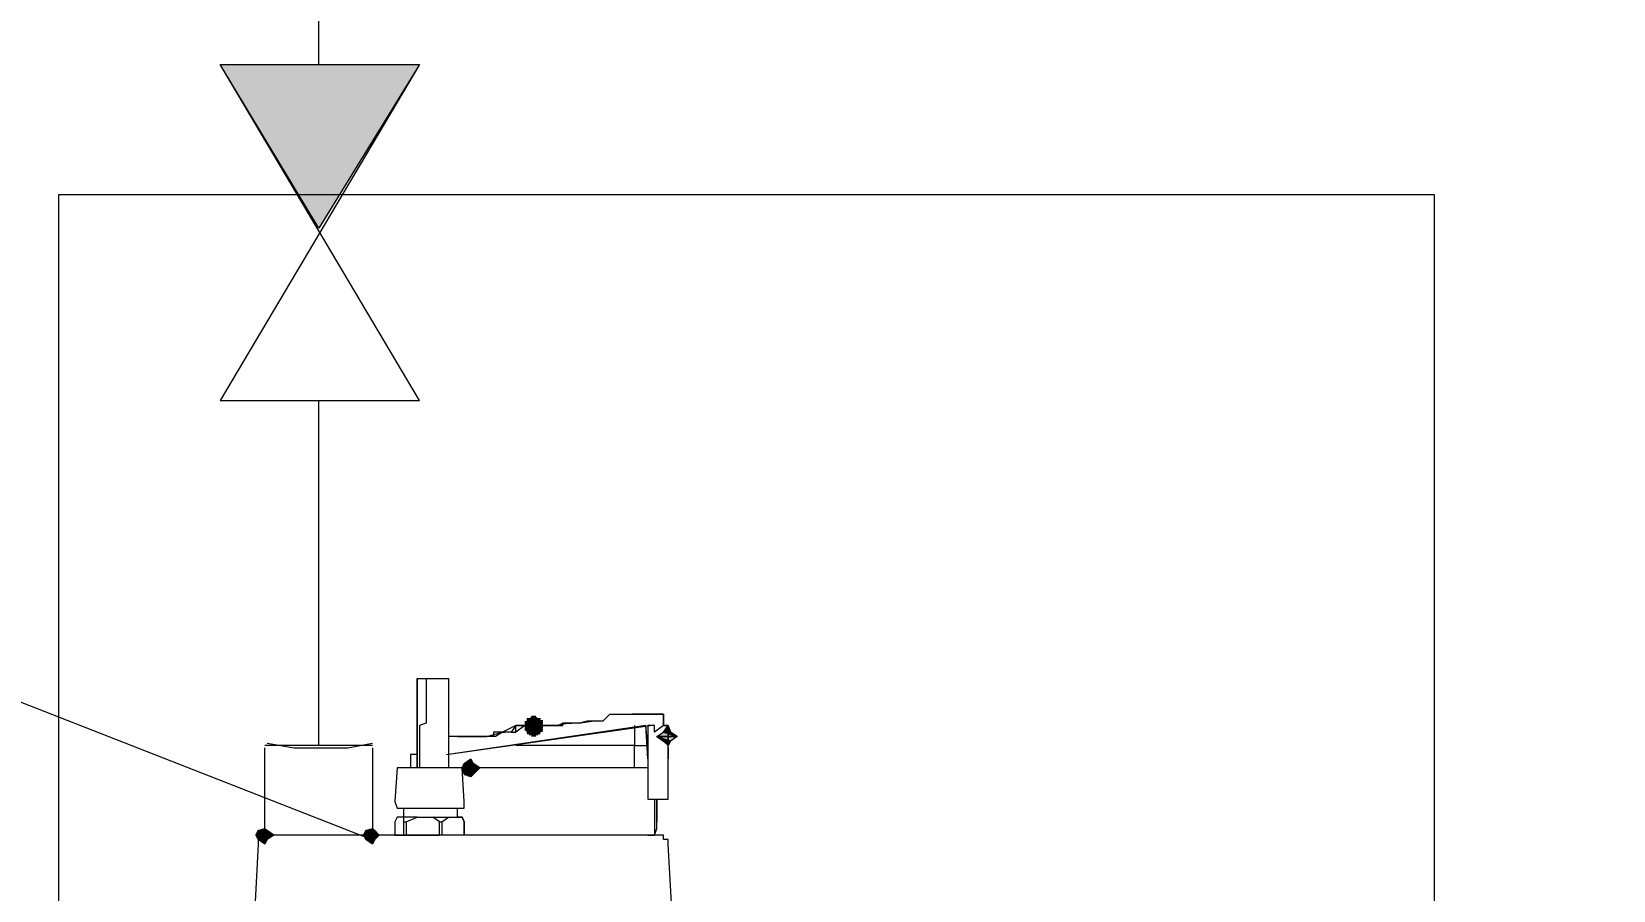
# Model space of a CAD drawing. Header units: millimetres. Extents: x -10178924 to 11692288, y -947381 to 58396.
# Drawn here: x -74015 to -73038, y 11078 to 11608 of the extents above; entities that cross this region are included whole.
import ezdxf
from ezdxf import colors
from ezdxf.entities.mleader import LeaderData, LeaderLine
from ezdxf.math import Vec2, Vec3

# ---------------------------------------------------------------- set-up
doc = ezdxf.new("R2010")
doc.units = ezdxf.units.MM
doc.layers.add('_надписи канализация', color=7, linetype='Continuous')
doc.layers.add('PDF _0', color=7, linetype='Continuous', lineweight=9)
doc.styles.add('ISOCPEUR', font='isocpeui.ttf', dxfattribs={"width": 0.9})

# ---------------------------------------------------------------- blocks, each defined once
blk = doc.blocks.new('_None')

msp = doc.modelspace()

# ---------------------------------------------------------------- linework, layer by layer
at = {"layer": 'PDF _0', "lineweight": 0}
for points in [[(-73837.56, 11587.57), (-73837.56, 11641.51)], [(-73837.56, 11167.12), (-73837.56, 11380.12)], [(-73776.7, 11208.62), (-73776.7, 11200.32), (-73776.7, 11194.79), (-73776.7, 11189.25), (-73776.7, 11180.96), (-73776.7, 11179.57), (-73776.7, 11172.66), (-73776.7, 11167.12), (-73776.7, 11158.83), (-73776.7, 11153.29), (-73776.7, 11208.62), (-73757.34, 11208.62), (-73757.34, 11153.29)], [(-73771.17, 11208.62), (-73771.17, 11203.08), (-73771.17, 11196.17), (-73771.17, 11193.4), (-73771.17, 11186.49), (-73771.17, 11180.96), (-73775.32, 11179.57), (-73775.32, 11172.66), (-73775.32, 11167.12), (-73775.32, 11158.83), (-73775.32, 11153.29)], [(-73700.64, 11183.72), (-73708.93, 11183.72), (-73700.64, 11183.72)], [(-73702.02, 11183.72), (-73707.55, 11183.72), (-73702.02, 11183.72)], [(-73700.64, 11183.72), (-73707.55, 11183.72), (-73700.64, 11183.72)], [(-73703.4, 11185.1), (-73706.17, 11185.1), (-73703.4, 11185.1)], [(-73703.4, 11185.1), (-73706.17, 11185.1), (-73703.4, 11185.1)], [(-73667.44, 11182.34), (-73661.91, 11182.34), (-73657.76, 11186.49), (-73649.46, 11186.49), (-73643.93, 11186.49)], [(-73635.63, 11186.49), (-73634.25, 11186.49), (-73635.63, 11186.49), (-73634.25, 11186.49)], [(-73630.1, 11186.49), (-73634.25, 11186.49), (-73630.1, 11186.49)], [(-73758.72, 11161.59), (-73632.87, 11179.57)], [(-73642.55, 11153.29), (-73642.55, 11156.06), (-73642.55, 11158.83), (-73642.55, 11161.59), (-73642.55, 11165.74), (-73642.55, 11167.12), (-73638.4, 11167.12), (-73635.63, 11167.12), (-73634.25, 11167.12), (-73635.63, 11179.57), (-73757.34, 11161.59)], [(-73704.78, 11179.57), (-73708.93, 11179.57), (-73710.32, 11179.57), (-73715.85, 11175.42), (-73715.85, 11179.57), (-73708.93, 11179.57), (-73710.32, 11179.57), (-73715.85, 11179.57), (-73718.62, 11175.42), (-73715.85, 11175.42), (-73715.85, 11179.57), (-73724.15, 11175.42), (-73728.3, 11172.66), (-73729.68, 11172.66), (-73733.83, 11172.66), (-73736.59, 11172.66), (-73737.98, 11172.66), (-73742.13, 11172.66), (-73737.98, 11172.66)], [(-73733.83, 11172.66), (-73724.15, 11175.42), (-73728.3, 11175.42), (-73729.68, 11175.42), (-73729.68, 11172.66)], [(-73718.62, 11175.42), (-73722.76, 11175.42), (-73724.15, 11175.42), (-73722.76, 11175.42)], [(-73642.55, 11179.57), (-73642.55, 11167.12), (-73643.93, 11167.12), (-73648.08, 11167.12), (-73649.46, 11167.12), (-73653.61, 11167.12), (-73656.38, 11167.12), (-73657.76, 11167.12), (-73661.91, 11167.12), (-73663.29, 11167.12), (-73667.44, 11167.12), (-73668.83, 11167.12), (-73671.59, 11167.12), (-73675.74, 11167.12), (-73677.12, 11167.12), (-73681.27, 11167.12), (-73682.66, 11167.12), (-73686.8, 11167.12), (-73689.57, 11167.12), (-73690.95, 11167.12), (-73695.1, 11167.12), (-73696.49, 11167.12), (-73703.4, 11167.12), (-73704.78, 11167.12), (-73708.93, 11167.12), (-73710.32, 11167.12), (-73715.85, 11167.12)], [(-73699.25, 11180.96), (-73710.32, 11180.96), (-73699.25, 11180.96)], [(-73699.25, 11179.57), (-73710.32, 11179.57), (-73699.25, 11179.57)], [(-73699.25, 11179.57), (-73710.32, 11179.57), (-73699.25, 11179.57)], [(-73699.25, 11178.19), (-73710.32, 11178.19), (-73699.25, 11178.19)], [(-73699.25, 11176.81), (-73710.32, 11176.81), (-73699.25, 11176.81)], [(-73699.25, 11176.81), (-73710.32, 11176.81), (-73699.25, 11176.81)], [(-73699.25, 11182.34), (-73708.93, 11182.34), (-73699.25, 11182.34)], [(-73700.64, 11175.42), (-73708.93, 11175.42), (-73700.64, 11175.42)], [(-73702.02, 11174.04), (-73707.55, 11174.04), (-73702.02, 11174.04)], [(-73704.78, 11179.57), (-73700.64, 11179.57), (-73704.78, 11179.57)], [(-73682.66, 11180.96), (-73686.8, 11180.96), (-73689.57, 11179.57), (-73690.95, 11179.57), (-73689.57, 11179.57), (-73686.8, 11179.57), (-73686.8, 11180.96), (-73682.66, 11180.96), (-73681.27, 11180.96), (-73682.66, 11180.96), (-73690.95, 11179.57), (-73695.1, 11179.57), (-73696.49, 11179.57)], [(-73677.12, 11180.96), (-73681.27, 11180.96)], [(-73634.25, 11158.83), (-73635.63, 11179.57)], [(-73621.8, 11165.74), (-73621.8, 11167.12), (-73621.8, 11169.89), (-73621.8, 11172.66), (-73621.8, 11169.89), (-73621.8, 11179.57), (-73624.57, 11179.57), (-73630.1, 11175.42), (-73630.1, 11179.57), (-73634.25, 11179.57), (-73634.25, 11158.83), (-73634.25, 11133.93), (-73624.57, 11133.93), (-73621.8, 11133.93), (-73621.8, 11139.46), (-73621.8, 11146.38), (-73621.8, 11153.29), (-73621.8, 11158.83), (-73621.8, 11161.59), (-73621.8, 11165.74), (-73621.8, 11158.83)], [(-73804.36, 11167.12), (-73870.75, 11167.12)], [(-73804.36, 11165.74), (-73804.36, 11111.8), (-73870.75, 11111.8), (-73870.75, 11165.74)], [(-73869.37, 11168.51), (-73852.77, 11165.74), (-73836.18, 11165.74), (-73819.58, 11165.74), (-73804.36, 11168.51)], [(-73749.04, 11172.66), (-73751.81, 11172.66), (-73757.34, 11172.66)], [(-73751.81, 11172.66), (-73742.13, 11172.66), (-73743.51, 11172.66), (-73742.13, 11172.66), (-73733.83, 11172.66), (-73736.59, 11172.66)], [(-73634.25, 11165.74), (-73634.25, 11167.12), (-73634.25, 11169.89)], [(-73776.7, 11161.59), (-73780.85, 11161.59), (-73780.85, 11158.83), (-73780.85, 11153.29)], [(-73634.25, 11153.29), (-73635.63, 11153.29), (-73638.4, 11153.29), (-73642.55, 11153.29), (-73643.93, 11153.29), (-73648.08, 11153.29), (-73649.46, 11153.29), (-73653.61, 11153.29), (-73656.38, 11153.29), (-73657.76, 11153.29), (-73661.91, 11153.29), (-73663.29, 11153.29), (-73667.44, 11153.29), (-73668.83, 11153.29), (-73671.59, 11153.29), (-73675.74, 11153.29), (-73677.12, 11153.29), (-73681.27, 11153.29), (-73682.66, 11153.29), (-73686.8, 11153.29), (-73689.57, 11153.29), (-73690.95, 11153.29), (-73695.1, 11153.29), (-73696.49, 11153.29), (-73703.4, 11153.29), (-73704.78, 11153.29), (-73708.93, 11153.29), (-73710.32, 11153.29), (-73715.85, 11153.29), (-73718.62, 11153.29), (-73722.76, 11153.29), (-73724.15, 11153.29), (-73729.68, 11153.29), (-73733.83, 11153.29), (-73736.59, 11153.29), (-73737.98, 11153.29), (-73743.51, 11153.29), (-73747.66, 11153.29), (-73749.04, 11153.29)], [(-73737.98, 11153.29), (-73742.13, 11153.29)], [(-73661.91, 11153.29), (-73663.29, 11153.29), (-73667.44, 11153.29)], [(-73785, 11120.1), (-73785, 11122.87), (-73785, 11128.4)], [(-73776.7, 11122.87), (-73749.04, 11122.87), (-73747.66, 11120.1), (-73747.66, 11111.8), (-73747.66, 11120.1), (-73749.04, 11122.87), (-73751.81, 11122.87), (-73751.81, 11128.4)], [(-73630.1, 11133.93), (-73630.1, 11115.95), (-73630.1, 11111.8), (-73634.25, 11111.8), (-73643.93, 11111.8)], [(-73634.25, 11111.8), (-73630.1, 11111.8), (-73628.72, 11115.95), (-73628.72, 11133.93), (-73628.72, 11120.1)], [(-73776.7, 11111.8), (-73783.62, 11111.8), (-73785, 11111.8), (-73785, 11120.1), (-73783.62, 11120.1), (-73776.7, 11122.87), (-73789.15, 11122.87), (-73790.53, 11120.1), (-73790.53, 11111.8), (-73789.15, 11111.8), (-73762.87, 11111.8), (-73762.87, 11120.1), (-73761.49, 11120.1), (-73757.34, 11122.87)], [(-73783.62, 11120.1), (-73783.62, 11111.8)], [(-73762.87, 11120.1), (-73767.02, 11122.87)], [(-73761.49, 11120.1), (-73761.49, 11111.8)], [(-73605.2, 10814.45), (-73621.8, 11106.27), (-73621.8, 11109.04), (-73624.57, 11109.04), (-73624.57, 11111.8), (-73870.75, 11111.8), (-73870.75, 11109.04), (-73874.9, 11109.04), (-73874.9, 11106.27), (-73890.11, 10814.45)], [(-73747.66, 11111.8), (-73749.04, 11111.8), (-73771.17, 11111.8)], [(-73757.34, 11111.8), (-73761.49, 11111.8), (-73762.87, 11111.8), (-73767.02, 11111.8)]]:
    msp.add_lwpolyline(points, dxfattribs=at)
for points in [[(-73898.41, 11587.57), (-73775.32, 11587.57), (-73837.56, 11486.61)], [(-73775.32, 11380.12), (-73898.41, 11587.57), (-73775.32, 11587.57), (-73898.41, 11380.12)], [(-73997.99, 11507.36), (-73148.8, 11507.36), (-73148.8, 10724.55), (-73997.99, 10724.55)], [(-73642.55, 11186.49), (-73643.93, 11186.49), (-73642.55, 11186.49), (-73638.4, 11186.49), (-73635.63, 11186.49), (-73638.4, 11186.49)], [(-73624.57, 11182.34), (-73624.57, 11186.49), (-73628.72, 11186.49), (-73630.1, 11186.49), (-73628.72, 11186.49), (-73624.57, 11186.49), (-73624.57, 11182.34), (-73624.57, 11180.96), (-73624.57, 11179.57), (-73621.8, 11179.57), (-73624.57, 11179.57), (-73624.57, 11180.96)], [(-73700.64, 11179.57), (-73690.95, 11179.57), (-73695.1, 11179.57), (-73696.49, 11179.57)], [(-73677.12, 11180.96), (-73667.44, 11182.34), (-73677.12, 11180.96), (-73671.59, 11182.34), (-73668.83, 11182.34), (-73667.44, 11182.34)], [(-73624.57, 11175.42), (-73616.27, 11172.66), (-73628.72, 11172.66)], [(-73621.8, 11179.57), (-73620.42, 11175.42), (-73624.57, 11175.42)], [(-73620.42, 11175.42), (-73624.57, 11175.42), (-73616.27, 11172.66)], [(-73621.8, 11175.42), (-73621.8, 11179.57), (-73621.8, 11175.42), (-73621.8, 11172.66)], [(-73749.04, 11172.66), (-73747.66, 11172.66), (-73743.51, 11172.66), (-73747.66, 11172.66)], [(-73628.72, 11172.66), (-73624.57, 11169.89), (-73620.42, 11169.89)], [(-73628.72, 11172.66), (-73616.27, 11172.66), (-73620.42, 11169.89)], [(-73624.57, 11169.89), (-73620.42, 11169.89), (-73621.8, 11167.12)], [(-73747.66, 11156.06), (-73737.98, 11153.29), (-73749.04, 11153.29)], [(-73743.51, 11158.83), (-73742.13, 11156.06), (-73747.66, 11156.06)], [(-73742.13, 11156.06), (-73747.66, 11156.06), (-73737.98, 11153.29)], [(-73747.66, 11128.4), (-73747.66, 11132.55), (-73749.04, 11153.29), (-73751.81, 11153.29), (-73785, 11153.29), (-73789.15, 11153.29), (-73790.53, 11132.55), (-73789.15, 11128.4), (-73776.7, 11128.4)], [(-73749.04, 11153.29), (-73747.66, 11149.15), (-73742.13, 11149.15)], [(-73749.04, 11153.29), (-73737.98, 11153.29), (-73742.13, 11149.15)], [(-73747.66, 11149.15), (-73742.13, 11149.15), (-73743.51, 11147.76)], [(-73870.75, 11115.95), (-73869.37, 11114.57), (-73874.9, 11114.57)], [(-73804.36, 11115.95), (-73802.98, 11114.57), (-73808.51, 11114.57)], [(-73874.9, 11114.57), (-73865.22, 11111.8), (-73876.28, 11111.8)], [(-73876.28, 11111.8), (-73874.9, 11109.04), (-73869.37, 11109.04)], [(-73876.28, 11111.8), (-73865.22, 11111.8), (-73869.37, 11109.04)], [(-73869.37, 11114.57), (-73874.9, 11114.57), (-73865.22, 11111.8)], [(-73874.9, 11109.04), (-73869.37, 11109.04), (-73870.75, 11106.27)], [(-73808.51, 11114.57), (-73800.22, 11111.8), (-73809.9, 11111.8)], [(-73809.9, 11111.8), (-73808.51, 11109.04), (-73802.98, 11109.04)], [(-73809.9, 11111.8), (-73800.22, 11111.8), (-73802.98, 11109.04)], [(-73802.98, 11114.57), (-73808.51, 11114.57), (-73800.22, 11111.8)], [(-73808.51, 11109.04), (-73802.98, 11109.04), (-73804.36, 11106.27)]]:
    msp.add_lwpolyline(points, close=True, dxfattribs=at)
at = {"layer": 'PDF _0', "transparency": 33554559}
for points in [[(-73898.41, 11587.57), (-73775.32, 11587.57), (-73837.56, 11486.61)], [(-73707.55, 11183.72), (-73700.64, 11183.72), (-73708.93, 11183.72)], [(-73708.93, 11183.72), (-73700.64, 11183.72), (-73700.64, 11183.72)], [(-73700.64, 11183.72), (-73708.93, 11183.72), (-73700.64, 11182.34)], [(-73708.93, 11183.72), (-73700.64, 11182.34), (-73708.93, 11182.34)], [(-73706.17, 11185.1), (-73702.02, 11183.72), (-73707.55, 11183.72)], [(-73707.55, 11183.72), (-73702.02, 11183.72), (-73702.02, 11183.72)], [(-73700.64, 11183.72), (-73700.64, 11183.72), (-73707.55, 11183.72)], [(-73700.64, 11183.72), (-73707.55, 11183.72), (-73702.02, 11183.72)], [(-73704.78, 11185.1), (-73703.4, 11185.1), (-73706.17, 11185.1)], [(-73706.17, 11185.1), (-73703.4, 11185.1), (-73703.4, 11185.1)], [(-73703.4, 11185.1), (-73703.4, 11185.1), (-73706.17, 11185.1)], [(-73703.4, 11185.1), (-73706.17, 11185.1), (-73702.02, 11183.72)], [(-73708.93, 11182.34), (-73699.25, 11182.34), (-73710.32, 11182.34)], [(-73699.25, 11182.34), (-73710.32, 11182.34), (-73699.25, 11180.96)], [(-73710.32, 11182.34), (-73699.25, 11180.96), (-73710.32, 11180.96)], [(-73710.32, 11180.96), (-73699.25, 11180.96), (-73699.25, 11180.96)], [(-73699.25, 11180.96), (-73710.32, 11180.96), (-73699.25, 11179.57)], [(-73710.32, 11180.96), (-73699.25, 11179.57), (-73710.32, 11179.57)], [(-73710.32, 11179.57), (-73699.25, 11179.57), (-73699.25, 11179.57)], [(-73699.25, 11179.57), (-73699.25, 11179.57), (-73710.32, 11179.57)], [(-73699.25, 11179.57), (-73710.32, 11179.57), (-73699.25, 11178.19)], [(-73710.32, 11179.57), (-73699.25, 11178.19), (-73710.32, 11178.19)], [(-73710.32, 11178.19), (-73699.25, 11178.19), (-73699.25, 11178.19)], [(-73699.25, 11178.19), (-73710.32, 11178.19), (-73699.25, 11176.81)], [(-73710.32, 11178.19), (-73699.25, 11176.81), (-73710.32, 11176.81)], [(-73710.32, 11176.81), (-73699.25, 11176.81), (-73699.25, 11176.81)], [(-73699.25, 11176.81), (-73699.25, 11176.81), (-73710.32, 11176.81)], [(-73699.25, 11176.81), (-73710.32, 11176.81), (-73699.25, 11175.42)], [(-73710.32, 11176.81), (-73699.25, 11175.42), (-73708.93, 11175.42)], [(-73699.25, 11182.34), (-73699.25, 11182.34), (-73708.93, 11182.34)], [(-73699.25, 11182.34), (-73708.93, 11182.34), (-73700.64, 11182.34)], [(-73708.93, 11175.42), (-73700.64, 11175.42), (-73700.64, 11175.42)], [(-73700.64, 11175.42), (-73700.64, 11175.42), (-73708.93, 11175.42)], [(-73700.64, 11175.42), (-73708.93, 11175.42), (-73699.25, 11175.42)], [(-73700.64, 11175.42), (-73708.93, 11175.42), (-73700.64, 11174.04)], [(-73708.93, 11175.42), (-73700.64, 11174.04), (-73708.93, 11174.04)], [(-73700.64, 11174.04), (-73708.93, 11174.04), (-73707.55, 11174.04)], [(-73708.93, 11174.04), (-73700.64, 11174.04), (-73700.64, 11174.04)], [(-73707.55, 11174.04), (-73702.02, 11174.04), (-73702.02, 11174.04)], [(-73702.02, 11174.04), (-73702.02, 11174.04), (-73707.55, 11174.04)], [(-73702.02, 11174.04), (-73707.55, 11174.04), (-73700.64, 11174.04)], [(-73702.02, 11174.04), (-73707.55, 11174.04), (-73703.4, 11174.04)], [(-73707.55, 11174.04), (-73703.4, 11174.04), (-73706.17, 11174.04)], [(-73703.4, 11174.04), (-73706.17, 11174.04), (-73703.4, 11172.66)], [(-73706.17, 11174.04), (-73703.4, 11172.66), (-73706.17, 11172.66)], [(-73624.57, 11175.42), (-73616.27, 11172.66), (-73628.72, 11172.66)], [(-73621.8, 11179.57), (-73620.42, 11175.42), (-73624.57, 11175.42)], [(-73620.42, 11175.42), (-73624.57, 11175.42), (-73616.27, 11172.66)], [(-73703.4, 11172.66), (-73706.17, 11172.66), (-73704.78, 11172.66)], [(-73706.17, 11172.66), (-73703.4, 11172.66), (-73703.4, 11172.66)], [(-73703.4, 11172.66), (-73703.4, 11172.66), (-73706.17, 11172.66)], [(-73628.72, 11172.66), (-73620.42, 11169.89), (-73624.57, 11169.89)], [(-73628.72, 11172.66), (-73616.27, 11172.66), (-73620.42, 11169.89)], [(-73620.42, 11169.89), (-73624.57, 11169.89), (-73621.8, 11167.12)], [(-73747.66, 11156.06), (-73737.98, 11153.29), (-73749.04, 11153.29)], [(-73743.51, 11158.83), (-73742.13, 11156.06), (-73747.66, 11156.06)], [(-73742.13, 11156.06), (-73747.66, 11156.06), (-73737.98, 11153.29)], [(-73749.04, 11153.29), (-73742.13, 11149.15), (-73747.66, 11149.15)], [(-73749.04, 11153.29), (-73737.98, 11153.29), (-73742.13, 11149.15)], [(-73742.13, 11149.15), (-73747.66, 11149.15), (-73743.51, 11147.76)], [(-73870.75, 11115.95), (-73869.37, 11114.57), (-73874.9, 11114.57)], [(-73804.36, 11115.95), (-73802.98, 11114.57), (-73808.51, 11114.57)], [(-73874.9, 11114.57), (-73865.22, 11111.8), (-73876.28, 11111.8)], [(-73876.28, 11111.8), (-73869.37, 11109.04), (-73874.9, 11109.04)], [(-73876.28, 11111.8), (-73865.22, 11111.8), (-73869.37, 11109.04)], [(-73869.37, 11114.57), (-73874.9, 11114.57), (-73865.22, 11111.8)], [(-73869.37, 11109.04), (-73874.9, 11109.04), (-73870.75, 11106.27)], [(-73808.51, 11114.57), (-73800.22, 11111.8), (-73809.9, 11111.8)], [(-73809.9, 11111.8), (-73802.98, 11109.04), (-73808.51, 11109.04)], [(-73809.9, 11111.8), (-73800.22, 11111.8), (-73802.98, 11109.04)], [(-73802.98, 11114.57), (-73808.51, 11114.57), (-73800.22, 11111.8)], [(-73802.98, 11109.04), (-73808.51, 11109.04), (-73804.36, 11106.27)]]:
    msp.add_solid(points, dxfattribs=at)

# ---------------------------------------------------------------- leaders
at = {"layer": '_надписи канализация', "lineweight": -2}
ml = msp.add_multileader_mtext('Standard', dxfattribs=at)
ml.set_content('\\A1;Приямок{\\Fisocp3|c204; }800{\\fArial|b0|i0|c204|p34;х}800х800(h)\\P{\\fArial|b0|i0|c204|p34;с\\Fisocp3|c204; }насосом дренажным {\\A0;\\H0.91667x;ГНОМ 10-10\\A1;\\H1.09091x; \\PN=1,1 кВт \\P (1 раб)\\Fisocp3|c204; \\fISOCPEUR|b0|i0|c204|p34;(закрыть рифленым железом)}', color=256, style='ISOCPEUR')
ml.set_leader_properties(lineweight=13)
ml.set_arrow_properties(name='NONE')
ml.build(insert=Vec2(0, 0))
ml.multileader.update_dxf_attribs({"text_left_attachment_type": 6, "text_right_attachment_type": 6, "dogleg_length": 100, "arrow_head_size": 300, "scale": 100})
ctx = ml.context
ctx.base_point, ctx.scale, ctx.char_height, ctx.arrow_head_size, ctx.landing_gap_size, ctx.plane_origin = Vec3(-81834.27, 12117.07), 100, 250, 300, 0.09, Vec3(-80796.29, 12870.65)
ctx.left_attachment, ctx.right_attachment, ctx.text_align_type = 6, 6, 1
notes = []
notes.append((ctx, [(1, (1, 1, 0), (-76379.4, 12117.07), (-1, 0), 100, [(1, [(-73807.13, 11109.96)], 0, [])])]))
ctx.mtext.insert, ctx.mtext.width, ctx.mtext.alignment, ctx.mtext.flow_direction = Vec3(-79404.51, 12442.07), 5926.3258, 2, 5
for ctx, leaders in notes:
    for number, flags, end, landing, length, lines in leaders:
        leader = LeaderData()
        leader.index, (leader.has_last_leader_line, leader.has_dogleg_vector, leader.attachment_direction) = number, flags
        leader.last_leader_point, leader.dogleg_vector, leader.dogleg_length = Vec3(end), Vec3(landing), length
        for number, points, colour, breaks in lines:
            line = LeaderLine()
            line.index, line.vertices, line.color, line.breaks = number, Vec3.list(points), colors.encode_raw_color(colour), breaks
            leader.lines.append(line)
        ctx.leaders.append(leader)

doc.saveas('drawing.dxf')
